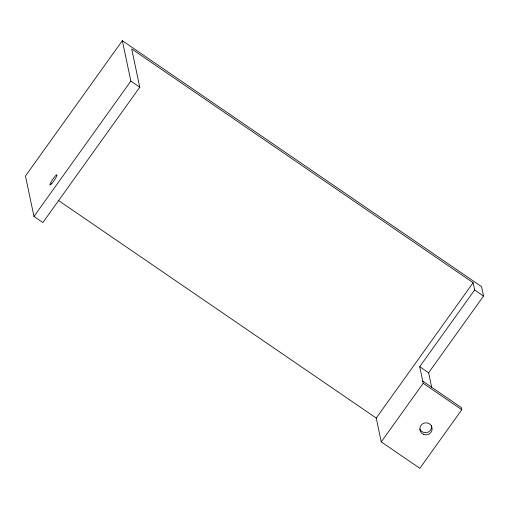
<?xml version="1.0" encoding="UTF-8"?>
<svg xmlns="http://www.w3.org/2000/svg" width="509" height="509" viewBox="0 0 509 509"><rect width="100%" height="100%" fill="white"/><g stroke="black" fill="none" stroke-linecap="round" stroke-linejoin="round"><path stroke-width="0.76" d="M483.55 296.041L481.571 286.656L122.338 40.688L25.45 176.025L33.969 216.452L42.877 222.554L139.765 87.217L131.704 48.953L473.122 282.724L474.642 289.945L483.55 296.041L428.61 372.785L431.651 387.222M33.969 216.452L130.858 81.116L122.338 40.688M422.744 381.126L461.339 407.55L461.797 409.713L419.849 468.312L381.254 441.882L376.234 418.061L473.122 282.724M461.797 409.713L423.202 383.29L419.702 366.684L474.642 289.945M381.254 441.882L423.202 383.29M130.858 81.116L139.765 87.217M419.702 366.684L428.61 372.785M58.401 200.444L376.234 418.061M431.613 425.607A6.184 6.057 -11.9 0 1 419.912 429.265M423.838 434.552A6.184 6.057 -11.9 0 0 432.071 427.77A6.184 6.057 -11.9 0 0 422.025 424.22A6.184 6.057 -11.9 0 0 423.838 434.552M51.861 183.488A6.184 0.916 -55.6 0 0 56.989 174.956A6.184 0.916 -55.6 0 0 51.415 181.363A6.184 0.916 -55.6 0 0 51.861 183.488"/></g></svg>
